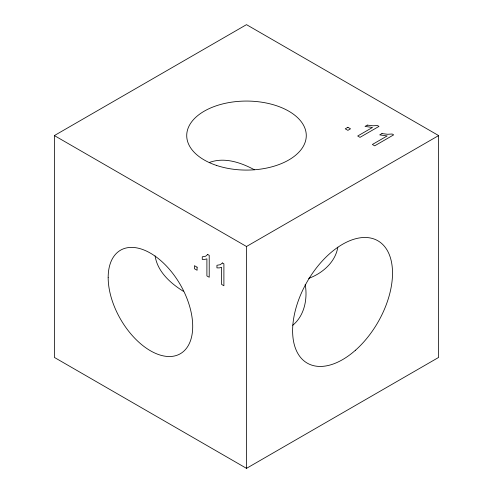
<?xml version="1.0" encoding="UTF-8"?>
<svg xmlns="http://www.w3.org/2000/svg" width="493" height="493" viewBox="0 0 493 493"><rect width="100%" height="100%" fill="white"/><g stroke="black" fill="none" stroke-linecap="round" stroke-linejoin="round"><path stroke-width="0.74" d="M337.822 247.159C335.456 262.103 322.336 273.455 308.643 278.385M292.731 325.257C304.495 315.736 307.761 298.696 305.185 284.375M54.372 135.575L246.5 24.65L438.628 135.575L438.628 357.425L246.5 468.35L54.372 357.425L54.372 135.575L246.5 246.5L438.628 135.575M209.599 162.394C224.537 156.91 240.991 162.548 254.357 169.752M183.328 291.277C170.461 283.253 157.458 271.631 155.098 255.885M246.5 246.5L246.5 468.35M207.719 254.493L205.661 256.218L202.259 256.81L202.259 259.398L204.7 259.429L206.9 258.85L206.9 275.914L209.217 277.257L209.217 255.356L207.719 254.493M222.398 262.966L220.34 264.692L216.938 265.283L216.938 267.872L219.379 267.902L221.573 267.323L221.573 284.393L223.896 285.73L223.896 263.829L222.398 262.966M347.885 127.299L345.242 128.821L347.885 130.349L350.523 128.821L347.885 127.299M367.279 125.117L365.036 126.411L372.468 127.477L357.69 136.006L360.007 137.35L378.975 126.399L377.484 125.536L372.893 125.801L367.279 125.117M381.952 133.591L379.709 134.885L387.147 135.951L372.369 144.486L374.686 145.823L393.654 134.872L392.157 134.01L387.572 134.275L381.952 133.591M197.089 267.206L194.452 265.678L194.452 268.728L197.089 270.256L197.089 267.206M216.612 165.463A59.776 34.51 0 0 0 306.276 135.575A59.776 34.51 0 0 0 216.612 105.687A59.776 34.51 0 0 0 216.612 165.463M355.49 350.215A70.647 40.79 -60 0 0 377.885 240.781A70.647 40.79 -60 0 0 294.315 314.891A70.647 40.79 -60 0 0 355.49 350.215M108.17 277.559A59.776 34.51 60 0 0 171.57 356.433A59.776 34.51 60 0 0 171.57 271.896A59.776 34.51 60 0 0 108.17 277.559"/></g></svg>
